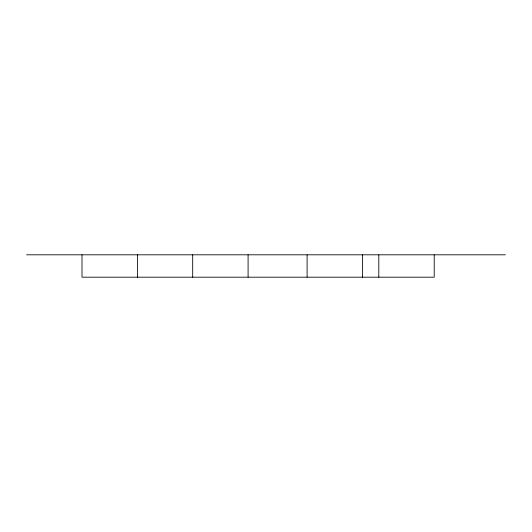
<?xml version="1.0" encoding="UTF-8"?>
<svg xmlns="http://www.w3.org/2000/svg" width="532" height="532" viewBox="0 0 532 532"><rect width="100%" height="100%" fill="white"/><g stroke="black" fill="none" stroke-linecap="round" stroke-linejoin="round"><path stroke-width="0.8" d="M26.6 254.808L505.4 254.808M434.212 254.808L434.212 277.192L82.001 277.192L82.001 254.808M378.804 254.808L378.804 277.192M362.511 254.808L362.511 277.192M307.104 254.808L307.104 277.192M248.092 254.808L248.092 277.192M192.69 254.808L192.69 277.192M137.409 254.808L137.409 277.192"/></g></svg>
